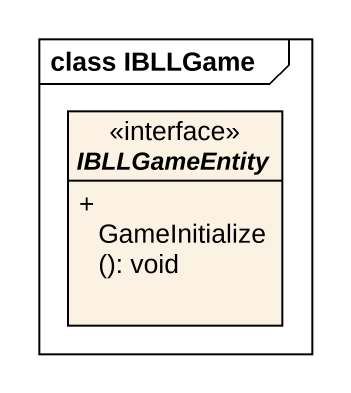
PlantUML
@startuml
mainframe class IBLLGame
hide circle
hide empty members
skinparam classAttributeIconSize 0
interface IBLLGameEntity <<interface>> {
  + GameInitialize(): void
}
@enduml
